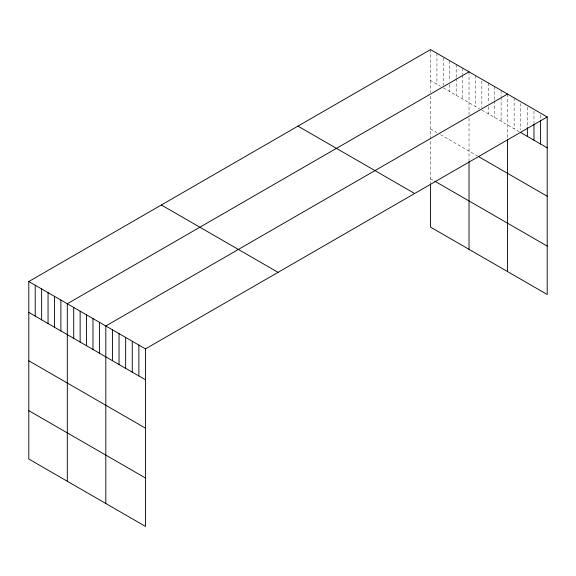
<?xml version="1.0" encoding="UTF-8"?>
<svg xmlns="http://www.w3.org/2000/svg" width="576" height="576" viewBox="0 0 576 576"><rect width="100%" height="100%" fill="white"/><g stroke="black" fill="none" stroke-linecap="round" stroke-linejoin="round"><path stroke-width="0.43" stroke-dasharray="2.88 2.16" d="M430.517 49.594L430.517 80.482L440.496 86.249M443.354 87.898L479.714 108.893M481.86 110.124L519.286 131.731M430.517 128.873L436.932 132.574M440.496 134.633L477.576 156.038M430.517 178.726L434.081 180.778M540.59 114.912L540.59 119.326M533.974 111.096L533.974 123.451M527.364 107.273L527.364 126.691M520.754 103.457L520.754 129.931M514.138 97.877L514.138 128.765M507.528 94.061L507.528 138.773M501.113 90.353L501.113 96.53M501.113 97.416L501.113 121.241M494.69 86.645L494.69 99.886M494.69 100.771L494.69 117.54M488.275 82.944L488.275 103.241M488.275 106.769L488.275 113.832M481.86 81L481.86 107.482M475.438 75.535L475.438 106.423M469.022 71.827L469.022 114.811M469.022 118.267L469.022 160.891M462.607 68.119L462.607 74.297M462.607 75.182L462.607 99.007M456.185 64.418L456.185 77.652M456.185 78.538L456.185 95.306M449.77 60.71L449.77 81.007M449.77 84.542L449.77 91.598M443.354 57.888L443.354 85.248M436.932 53.302L436.932 84.19M430.517 80.482L430.517 92.585M430.517 96.041L430.517 183.046"/><path stroke-width="0.86" d="M28.8 281.527L145.483 348.89L145.483 526.406L28.8 459.036L28.8 281.527L430.517 49.594L547.2 116.964L547.2 294.473L430.517 227.11L430.517 183.91M469.022 71.827L67.306 303.754L67.306 481.27M507.528 94.061L105.811 325.987L105.811 503.496M145.483 348.89L547.2 116.964M520.754 132.581L547.2 147.852M478.289 156.456L547.2 196.236M434.794 181.195L547.2 246.089M297.95 126.13L414.634 193.5M161.366 204.991L278.05 272.354M28.8 312.415L145.483 379.778M28.8 360.799L145.483 428.17M28.8 410.652L145.483 478.015M540.59 120.204L540.59 144.036M533.974 124.33L533.974 140.22M527.364 127.577L527.364 136.397M507.528 139.637L507.528 271.57M469.022 161.784L469.022 249.336M138.874 345.074L138.874 375.962M132.257 341.258L132.257 372.146M125.647 337.442L125.647 368.33M119.038 333.619L119.038 364.507M112.421 329.803L112.421 360.691M99.396 322.279L99.396 353.167M92.974 318.578L92.974 349.466M86.558 314.87L86.558 345.758M80.143 311.17L80.143 342.058M73.721 307.462L73.721 338.35M60.89 300.053L60.89 330.941M54.468 296.345L54.468 327.233M48.053 292.637L48.053 323.532M41.638 288.936L41.638 319.824M35.215 285.228L35.215 316.116"/></g></svg>
